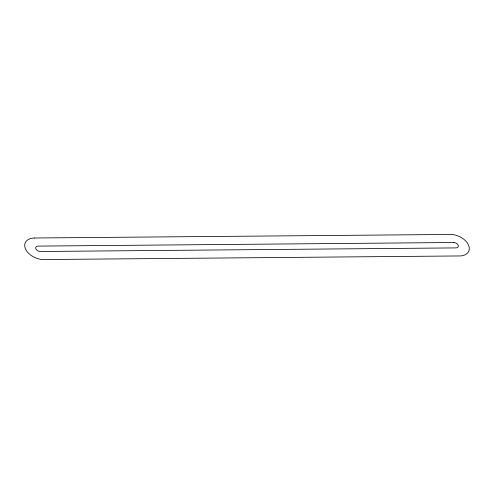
<?xml version="1.0" encoding="UTF-8"?>
<svg xmlns="http://www.w3.org/2000/svg" width="494" height="494" viewBox="0 0 494 494"><rect width="100%" height="100%" fill="white"/><g stroke="black" fill="none" stroke-linecap="round" stroke-linejoin="round"><path stroke-width="0.74" d="M34.611 237.997L33.215 238.065A15.289 9.787 22.7 0 0 25.077 247.815L26.034 250.02A15.289 9.787 22.7 0 0 42.601 259.554L460.785 255.935A15.289 9.787 22.7 0 0 468.923 246.185L467.966 243.98A15.289 9.787 22.7 0 0 451.399 234.446L34.611 237.997M453.498 242.505L38.149 246.098A3.829 2.451 22.7 0 0 35.864 248.828A3.829 2.451 22.7 0 0 40.502 251.495L455.857 247.902A3.829 2.451 22.7 0 0 458.136 245.172A3.829 2.451 22.7 0 0 453.498 242.505"/></g></svg>
